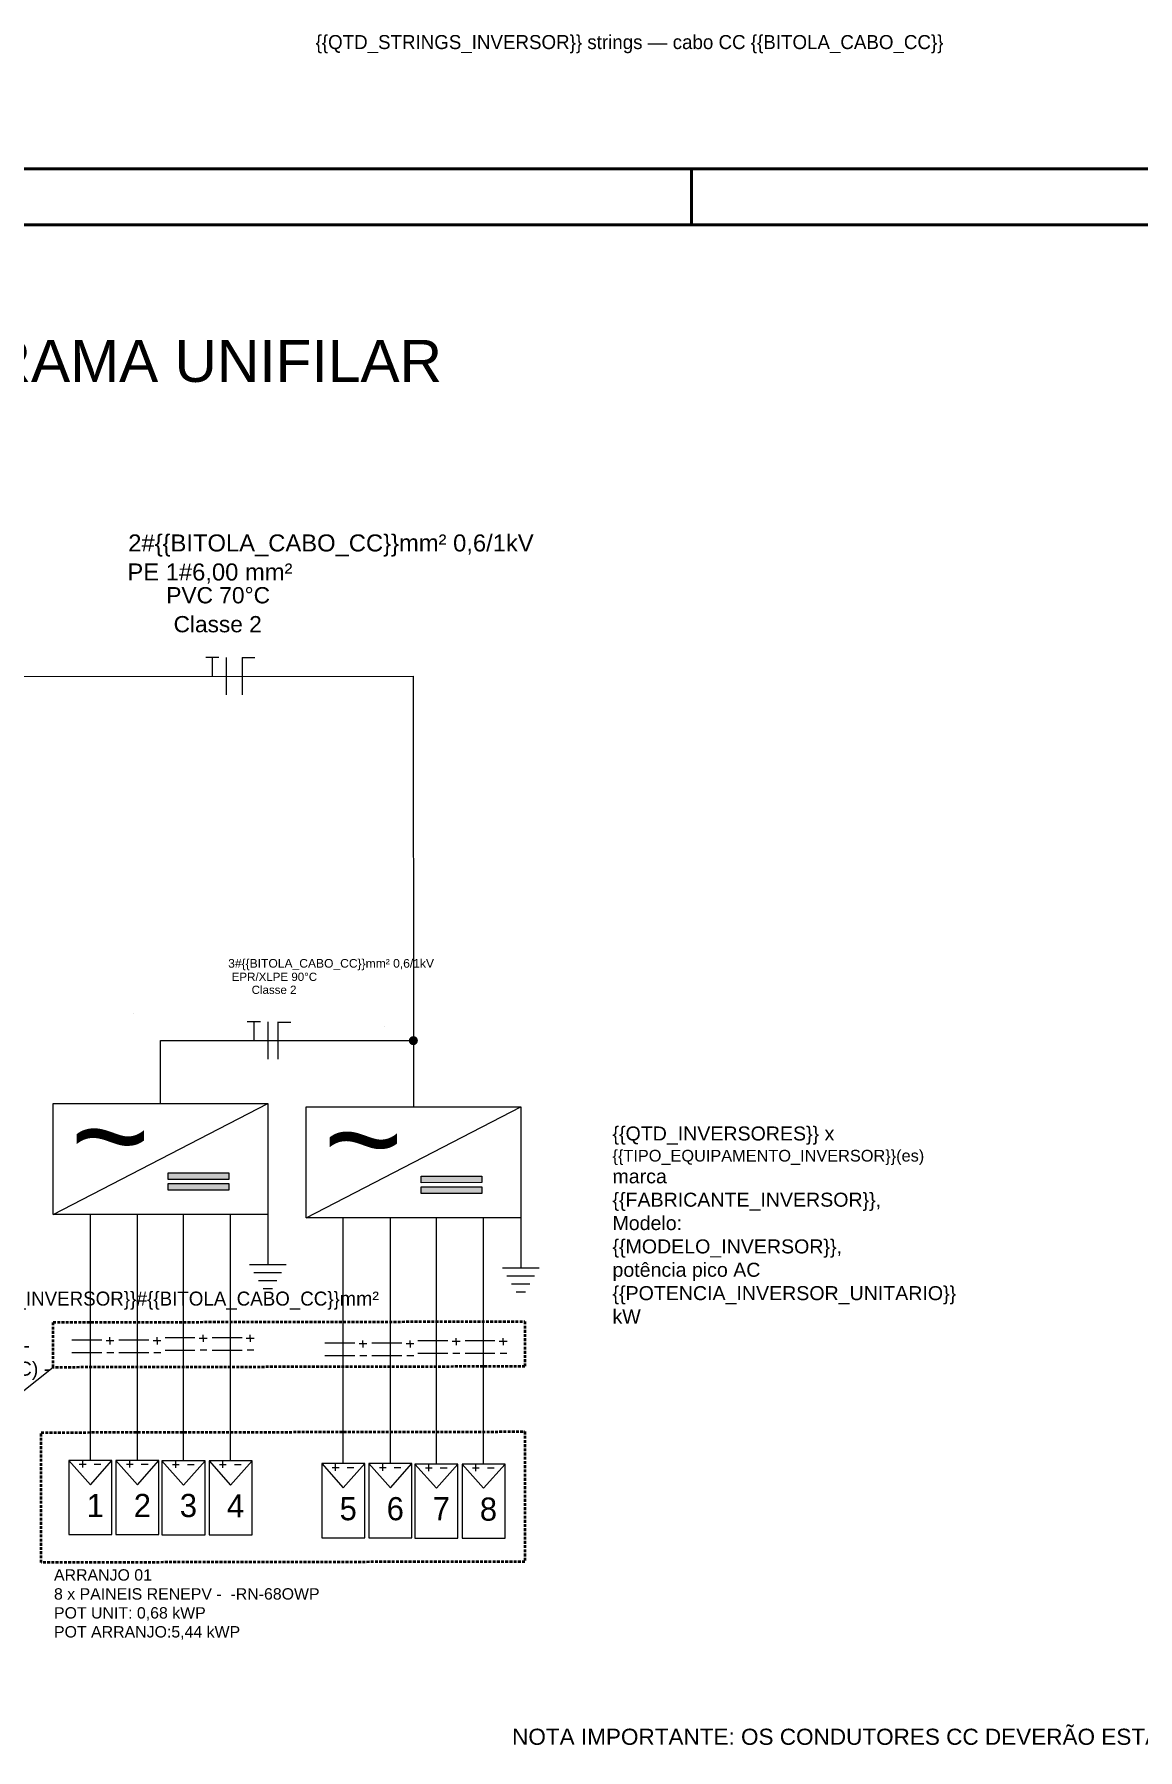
# Model space of a CAD drawing. Header units: centimetres. Extents: x -1416 to 19908, y -7962 to 7254.
# Drawn here: x -383.6 to -186.7, y -1044.6 to -738.6 of the extents above; entities that cross this region are included whole.
import ezdxf

# ---------------------------------------------------------------- set-up
doc = ezdxf.new("R2010")
doc.units = ezdxf.units.CM
doc.linetypes.add('DASHED', pattern=[0.75, 0.5, -0.25])
doc.layers.get('0').update_dxf_attribs({"color": 4, "lineweight": 18})
for name, color, linetype, lineweight in [('PRANCHA EXT', 7, 'Continuous', 40), ('PRANCHA INT', 7, 'Continuous', 40), ('TEXTO CAR1', 7, 'Continuous', 25), ('TXT-02', 7, 'Continuous', 20)]:
    doc.layers.add(name, color=color, linetype=linetype, lineweight=lineweight)
doc.styles.add('arial', font='arial.ttf')
doc.styles.add('Arial$001', font='arial.ttf', dxfattribs={"height": 4.378104})
doc.styles.add('STANDARD-0.1', font='arial.ttf', dxfattribs={"height": 0.1})
doc.styles.add('Style-Arial', font='arial.ttf')

# ---------------------------------------------------------------- blocks, each defined once
blk = doc.blocks.new('Modulo')
at = {"color": 0, "linetype": 'ByBlock', "lineweight": 9}
blk.add_lwpolyline([(-6.4, -22.06), (6.4, -22.06), (6.4, 0), (-6.4, 0)], close=True, dxfattribs=at)
blk.add_lwpolyline([(-6.4, 0), (0, -7.22), (6.4, 0)], dxfattribs=at)
blk = doc.blocks.new('PN')
for p, q in [((0, 0), (0, -0.2115)), ((-0.0779, -0.2115), (0.0779, -0.2115)), ((-0.0585, -0.2453), (0.0585, -0.2453)), ((-0.039, -0.279), (0.039, -0.279)), ((-0.0195, -0.3128), (0.0195, -0.3128))]:
    blk.add_line(p, q)

msp = doc.modelspace()

# ---------------------------------------------------------------- hatches: boundary and pattern name
at = {"lineweight": 20}
h = msp.add_hatch(color=0, dxfattribs=at)
h.dxf.hatch_style = 1
h.paths.add_polyline_path([(-316.77, -918.14, 1), (-315.15, -918.14, 1)])
for points in [[(-359.69, -941.72), (-348.87, -941.71), (-348.87, -942.9), (-359.69, -942.91)], [(-314.55, -942.3), (-303.73, -942.29), (-303.73, -943.47), (-314.55, -943.48)], [(-359.69, -943.64), (-348.87, -943.63), (-348.87, -944.81), (-359.69, -944.83)], [(-314.55, -944.22), (-303.73, -944.21), (-303.73, -945.39), (-314.55, -945.4)]]:
    msp.add_hatch(color=7, dxfattribs=at).paths.add_polyline_path(points)

# ---------------------------------------------------------------- linework, layer by layer
at = {"color": 7, "lineweight": 9}
for p, q in [((-350.69, -849.8), (-353.02, -849.8)), ((-351.89, -849.8), (-351.89, -853.14)), ((-351.89, -849.8), (-351.89, -853.14)), ((-349.37, -849.8), (-349.37, -856.48)), ((-349.37, -849.8), (-349.37, -856.48)), ((-346.54, -849.8), (-346.54, -856.48)), ((-346.54, -849.8), (-346.54, -856.48)), ((-346.54, -849.8), (-344.27, -849.8)), ((-316.01, -853.11), (-315.94, -917.92)), ((-343.26, -914.8), (-345.59, -914.8)), ((-344.45, -914.8), (-344.45, -918.14)), ((-344.45, -914.8), (-344.45, -918.14)), ((-341.94, -914.8), (-341.94, -921.47)), ((-341.94, -914.8), (-341.94, -921.47)), ((-340.12, -914.8), (-340.12, -921.47)), ((-340.12, -914.8), (-340.12, -921.47)), ((-340.12, -914.85), (-337.85, -914.85))]:
    msp.add_line(p, q, dxfattribs=at)
at = {"color": 0, "lineweight": 20}
for p, q in [((-418.42, -853.21), (-316.01, -853.11)), ((-365.9, -913.22), (-365.9, -913.22)), ((-321.09, -915.69), (-321.09, -915.69))]:
    msp.add_line(p, q, dxfattribs=at)
at = {"color": 7, "lineweight": 20}
for p, q in [((-361.09, -929.37), (-361.09, -918.14)), ((-361.09, -918.14), (-316.18, -918.14)), ((-315.95, -918.35), (-315.95, -929.94)), ((-315.75, -918.14), (-315.75, -918.14)), ((-373.6, -993.01), (-373.6, -949.17)), ((-365.2, -993.01), (-365.2, -949.17)), ((-356.98, -993.08), (-356.98, -949.17)), ((-348.58, -993.08), (-348.58, -949.17)), ((-328.46, -993.59), (-328.46, -949.74)), ((-320.06, -993.59), (-320.06, -949.74)), ((-311.84, -993.66), (-311.84, -949.74)), ((-303.44, -993.66), (-303.44, -949.74)), ((-375.57, -993.68), (-374.37, -993.68)), ((-375.03, -993.08), (-375.03, -994.28)), ((-372.91, -993.68), (-371.71, -993.68)), ((-367.17, -993.68), (-365.97, -993.68)), ((-366.63, -993.08), (-366.63, -994.28)), ((-364.51, -993.68), (-363.31, -993.68)), ((-358.95, -993.75), (-357.75, -993.75)), ((-358.41, -993.15), (-358.41, -994.35)), ((-356.29, -993.75), (-355.09, -993.75)), ((-350.55, -993.75), (-349.35, -993.75)), ((-350.01, -993.15), (-350.01, -994.35)), ((-347.89, -993.75), (-346.69, -993.75)), ((-330.43, -994.25), (-329.23, -994.25)), ((-329.89, -993.65), (-329.89, -994.85)), ((-327.77, -994.25), (-326.57, -994.25)), ((-322.03, -994.25), (-320.83, -994.25)), ((-321.49, -993.65), (-321.49, -994.85)), ((-319.37, -994.25), (-318.17, -994.25)), ((-313.81, -994.32), (-312.61, -994.32)), ((-313.27, -993.72), (-313.27, -994.92)), ((-311.15, -994.32), (-309.95, -994.32)), ((-305.41, -994.32), (-304.21, -994.32)), ((-304.87, -993.72), (-304.87, -994.92)), ((-302.75, -994.32), (-301.55, -994.32))]:
    msp.add_line(p, q, dxfattribs=at)
at = {"color": 0}
for p, q in [((-380.24, -949.17), (-341.94, -929.37)), ((-335.1, -949.74), (-296.8, -929.94)), ((-380.24, -976.42), (-388.71, -983.16))]:
    msp.add_line(p, q, dxfattribs=at)
at = {"color": 0, "linetype": 'ByBlock', "lineweight": 9}
for p, q in [((-371.57, -971.55), (-376.91, -971.55)), ((-371.57, -971.55), (-376.91, -971.55)), ((-369.4, -971.68), (-370.79, -971.68)), ((-370.1, -971.68), (-370.1, -971.05)), ((-370.1, -971.68), (-370.1, -972.31)), ((-363.17, -971.55), (-368.51, -971.55)), ((-363.17, -971.55), (-368.51, -971.55)), ((-361, -971.68), (-362.39, -971.68)), ((-361.7, -971.68), (-361.7, -971.05)), ((-361.7, -971.68), (-361.7, -972.31)), ((-354.94, -971.13), (-360.28, -971.13)), ((-354.94, -971.13), (-360.28, -971.13)), ((-352.78, -971.26), (-354.17, -971.26)), ((-353.47, -971.26), (-353.47, -970.63)), ((-353.47, -971.26), (-353.47, -971.88)), ((-346.54, -971.13), (-351.88, -971.13)), ((-346.54, -971.13), (-351.88, -971.13)), ((-344.38, -971.26), (-345.77, -971.26)), ((-345.07, -971.26), (-345.07, -970.63)), ((-345.07, -971.26), (-345.07, -971.88)), ((-326.42, -972.12), (-331.77, -972.12)), ((-326.42, -972.12), (-331.77, -972.12)), ((-324.26, -972.25), (-325.65, -972.25)), ((-324.95, -972.25), (-324.95, -971.63)), ((-324.95, -972.25), (-324.95, -972.88)), ((-318.02, -972.12), (-323.37, -972.12)), ((-318.02, -972.12), (-323.37, -972.12)), ((-315.86, -972.25), (-317.25, -972.25)), ((-316.55, -972.25), (-316.55, -971.63)), ((-316.55, -972.25), (-316.55, -972.88)), ((-309.8, -971.7), (-315.14, -971.7)), ((-309.8, -971.7), (-315.14, -971.7)), ((-307.63, -971.83), (-309.03, -971.83)), ((-308.33, -971.83), (-308.33, -971.2)), ((-308.33, -971.83), (-308.33, -972.46)), ((-301.4, -971.7), (-306.74, -971.7)), ((-301.4, -971.7), (-306.74, -971.7)), ((-299.23, -971.83), (-300.63, -971.83)), ((-299.93, -971.83), (-299.93, -971.2)), ((-299.93, -971.83), (-299.93, -972.46)), ((-371.57, -973.82), (-376.91, -973.82)), ((-371.57, -973.82), (-376.91, -973.82)), ((-370.66, -973.74), (-369.43, -973.74)), ((-363.17, -973.82), (-368.51, -973.82)), ((-363.17, -973.82), (-368.51, -973.82)), ((-362.26, -973.74), (-361.03, -973.74)), ((-354.94, -973.39), (-360.28, -973.39)), ((-354.94, -973.39), (-360.28, -973.39)), ((-354.03, -973.32), (-352.81, -973.32)), ((-346.54, -973.39), (-351.88, -973.39)), ((-346.54, -973.39), (-351.88, -973.39)), ((-345.63, -973.32), (-344.41, -973.32)), ((-326.42, -974.39), (-331.77, -974.39)), ((-326.42, -974.39), (-331.77, -974.39)), ((-325.52, -974.32), (-324.29, -974.32)), ((-318.02, -974.39), (-323.37, -974.39)), ((-318.02, -974.39), (-323.37, -974.39)), ((-317.12, -974.32), (-315.89, -974.32)), ((-309.8, -973.97), (-315.14, -973.97)), ((-309.8, -973.97), (-315.14, -973.97)), ((-308.89, -973.89), (-307.67, -973.89)), ((-301.4, -973.97), (-306.74, -973.97)), ((-301.4, -973.97), (-306.74, -973.97)), ((-300.49, -973.89), (-299.27, -973.89))]:
    msp.add_line(p, q, dxfattribs=at)
at = {"color": 0}
for points in [[(-380.24, -929.37), (-341.94, -929.37), (-341.94, -949.17), (-380.24, -949.17)], [(-335.1, -929.94), (-296.8, -929.94), (-296.8, -949.74), (-335.1, -949.74)]]:
    msp.add_lwpolyline(points, close=True, dxfattribs=at)
at = {"color": 7, "lineweight": 20}
for points in [[(-359.69, -941.72), (-348.87, -941.71), (-348.87, -942.9), (-359.69, -942.91)], [(-314.55, -942.3), (-303.73, -942.29), (-303.73, -943.47), (-314.55, -943.48)], [(-359.69, -943.64), (-348.87, -943.63), (-348.87, -944.81), (-359.69, -944.83)], [(-314.55, -944.22), (-303.73, -944.21), (-303.73, -945.39), (-314.55, -945.4)]]:
    msp.add_lwpolyline(points, close=True, dxfattribs=at)
at = {"color": 7, "linetype": 'DASHED', "lineweight": 35}
for points in [[(-380.24, -968.37), (-296.05, -968.23), (-296.05, -976.27), (-380.24, -976.42)], [(-382.38, -988.02), (-296.05, -987.88), (-296.05, -1011.09), (-382.38, -1011.23)]]:
    msp.add_lwpolyline(points, close=True, dxfattribs=at)
at = {"color": 0, "lineweight": 20}
msp.add_circle((-315.96, -918.14), 0.216, dxfattribs=at)
at = {"layer": 'PRANCHA EXT'}
msp.add_line((103.7, -762.63), (-737.3, -762.63), dxfattribs=at)
at = {"layer": 'PRANCHA INT'}
for p, q in [((-266.3, -772.63), (-266.3, -762.63)), ((93.7, -772.63), (-712.3, -772.63))]:
    msp.add_line(p, q, dxfattribs=at)

# ---------------------------------------------------------------- block references
at = {"color": 0, "xscale": 42.15517114397122, "yscale": 42.15517114397122, "zscale": 42.15517114397122}
for p in [(-341.94, -949.17), (-296.8, -949.74)]:
    msp.add_blockref('PN', p, dxfattribs=at)
at = {"color": 7, "lineweight": 20, "xscale": 0.6, "yscale": 0.6, "zscale": 0.6}
for p in [(-373.6, -993.01), (-365.2, -993.01), (-356.98, -993.08), (-348.58, -993.08), (-328.46, -993.59), (-320.06, -993.59), (-311.84, -993.66), (-303.44, -993.66)]:
    msp.add_blockref('Modulo', p, dxfattribs=at)

# ---------------------------------------------------------------- texts
at = {"color": 7, "style": 'Arial$001'}
for s, height, p in [('2#{{BITOLA_CABO_CC}}mm² 0,6/1kV', 3.0353, (-366.84, -830.88)), ('PE 1#6,00 mm² ', 3.0353, (-366.99, -836.06)), ('PVC 70°C', 2.901, (-360.05, -840.14)), ('Classe 2', 2.897, (-358.75, -845.3)), ('3#{{BITOLA_CABO_CC}}mm² 0,6/1kV', 1.5413, (-349.01, -905.12)), ('EPR/XLPE 90°C', 1.4731, (-348.37, -907.49)), ('Classe 2', 1.471, (-344.82, -909.81))]:
    msp.add_text(s, height=height, dxfattribs=at).set_placement(p)
at = {"color": 0, "linetype": 'Continuous', "style": 'arial'}
for p in [(-377.14, -943.77), (-332, -944.34)]:
    msp.add_text('~', height=17.45, dxfattribs=at).set_placement(p)
at = {"color": 7}
for s, p in [('1', (-374.26, -1003.12)), ('2', (-365.86, -1003.12)), ('3', (-357.64, -1003.12)), ('4', (-349.24, -1003.19)), ('5', (-329.12, -1003.69)), ('6', (-320.72, -1003.69)), ('7', (-312.5, -1003.69)), ('8', (-304.1, -1003.77))]:
    msp.add_text(s, height=4.13, dxfattribs=at).set_placement(p)
at = {"color": 0, "lineweight": 20, "insert": (-333.41, -738.77), "char_height": 2.5, "width": 148.186, "attachment_point": 1}
msp.add_mtext('\\{\\{QTD_STRINGS_INVERSOR\\}\\} strings {\\fArial|b0|i0|c0|p34;— }cabo CC \\{\\{BITOLA_CABO_CC\\}\\}', dxfattribs=at)
at = {"color": 7, "linetype": 'ByBlock', "lineweight": 20, "insert": (-298.34, -1040.87), "char_height": 4, "width": 187.3938, "attachment_point": 1}
msp.add_mtext('\\fArial|b0|i0|c0|p0;\\H2.87628011;NOTA IMPORTANTE: OS CONDUTORES CC DEVERÃO ESTAR DE ACORDO COM A NBR 16612(ABNT)', dxfattribs=at)
at = {"layer": 'TEXTO CAR1', "color": 7, "lineweight": 9, "style": 'Style-Arial'}
msp.add_text('DIAGRAMA UNIFILAR', height=7.5, dxfattribs=at).set_placement((-417.37, -800.64))
at = {"layer": 'TXT-02', "color": 0, "linetype": 'ByBlock', "lineweight": 9, "char_height": 2.5, "attachment_point": 1, "style": 'arial'}
for s, insert, width in [('\\{\\{QTD_INVERSORES\\}\\} x {\\H0.83333x;\\C256; \\{\\{TIPO_EQUIPAMENTO_INVERSOR\\}\\}(es) }marca \\{\\{FABRICANTE_INVERSOR\\}\\}, Modelo: ^J\\{\\{MODELO_INVERSOR\\}\\}, potência pico AC \\{\\{POTENCIA_INVERSOR_UNITARIO\\}\\} kW', (-280.43, -933.45), 44.0256), ('{\\Ftxt|c0;\\{\\{QTD_STRINGS_INVERSOR\\}\\}}#{\\Ftxt|c0;\\{\\{BITOLA_CABO_CC\\}\\}}mm² Borracha Livre de Halogênos, 90°C - 0.6/1kV (1.8kV CC) - \\PClasse 5', (-412.97, -962.9), 32.4468)]:
    msp.add_mtext(s, dxfattribs=dict(at, insert=insert, width=width))
at = {"layer": 'TXT-02', "color": 0, "lineweight": 9, "insert": (-380.09, -1012.43), "char_height": 2.0286, "width": 58.7349, "attachment_point": 1, "style": 'STANDARD-0.1'}
msp.add_mtext('ARRANJO 01\\P8 x PAINEIS RENEPV -  -RN-68OWP\\PPOT UNIT: 0,68 kWP\\PPOT ARRANJO:5,44 kWP', dxfattribs=at)

doc.saveas('drawing.dxf')
